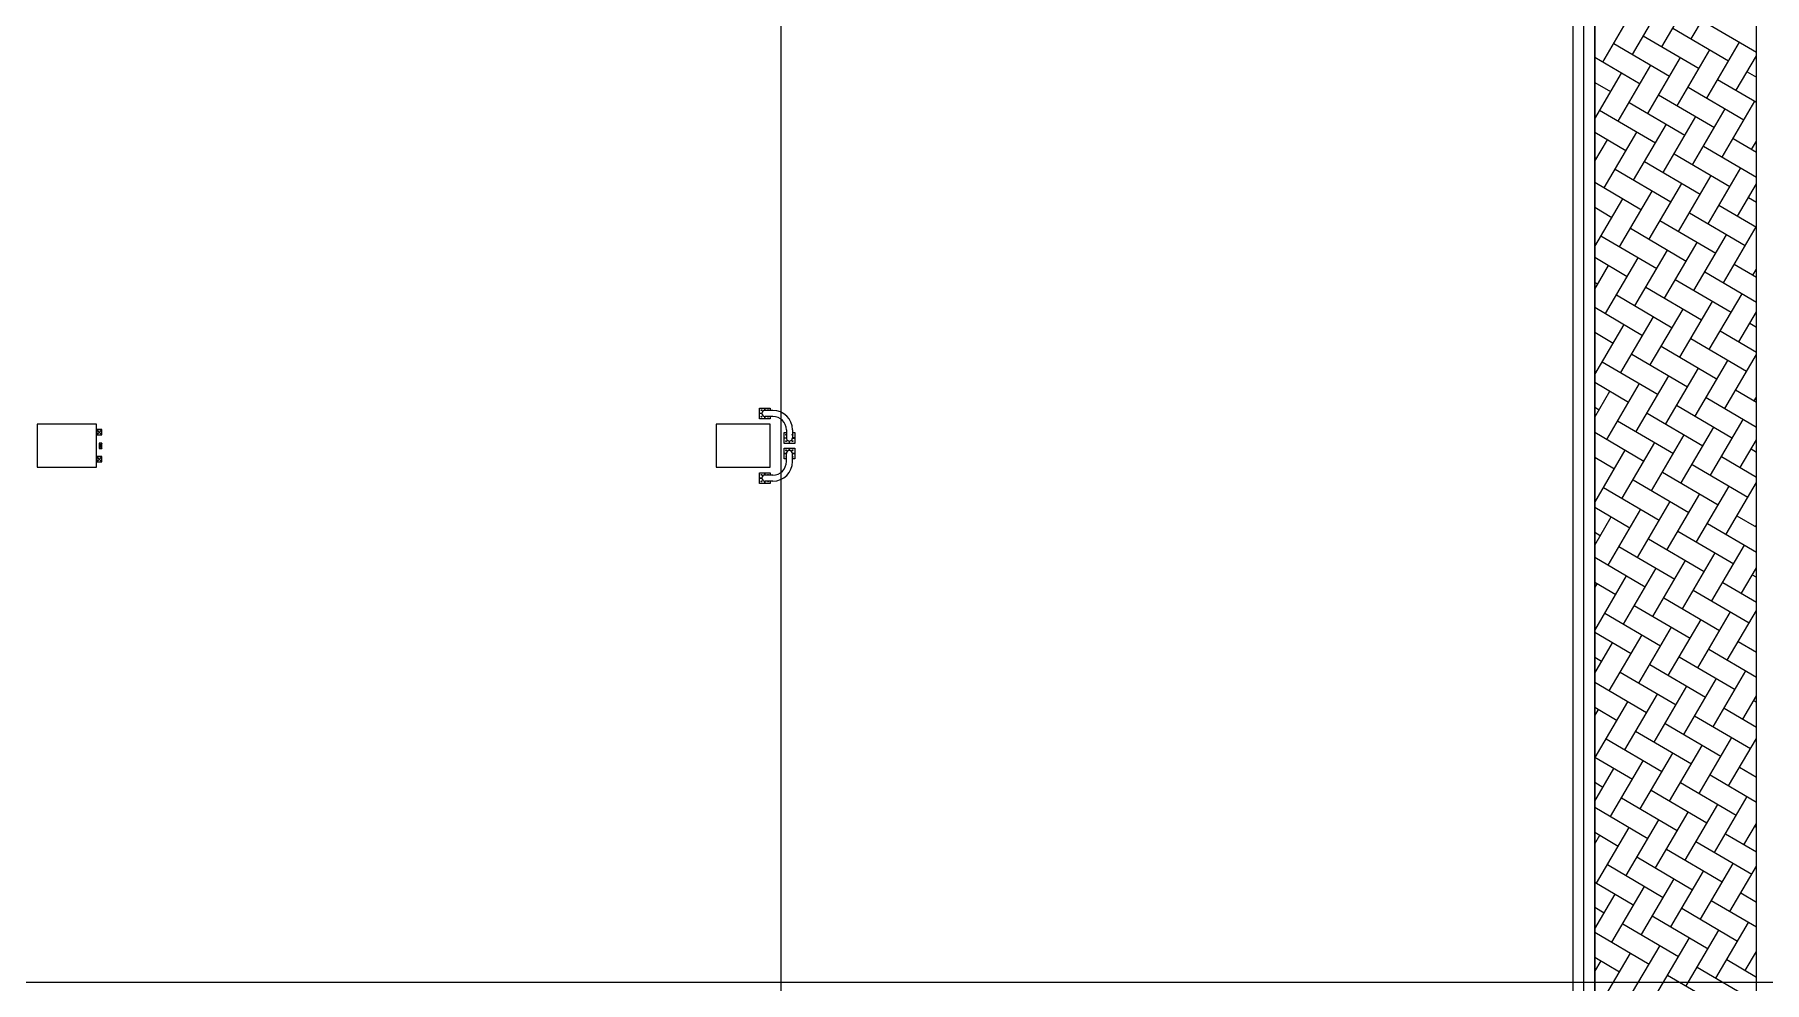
# Model space of a CAD drawing. Header units: millimetres. Extents: x 0 to 356400, y 0 to 68257.
# Drawn here: x 289130 to 290414, y 5400 to 6103 of the extents above; entities that cross this region are included whole.
import ezdxf

# ---------------------------------------------------------------- set-up
doc = ezdxf.new("R2010")
doc.units = ezdxf.units.MM
doc.header["$LTSCALE"] = 75
doc.layers.add('8', color=8, linetype='Continuous')
doc.layers.add('G(그리드1)', color=185, linetype='Continuous', plot=False)

# ---------------------------------------------------------------- blocks, each defined once
blk = doc.blocks.new('G$C7369CDF7')
at = {"layer": '8'}
for p, q in [((94630, 76150), (9330, 76150)), ((94630, 76150), (9330, 76150)), ((31340, 75146), (31929, 76150)), ((32637, 75776), (32000, 76150)), ((32292, 75979), (32393, 76150)), ((32435, 75431), (32856, 76150)), ((33875, 75515), (32840, 76122)), ((33530, 75717), (33784, 76150)), ((33732, 76062), (33582, 76150)), ((33673, 75170), (34247, 76150)), ((34970, 75800), (34373, 76150)), ((34624, 76003), (34711, 76150)), ((34767, 75455), (35174, 76150)), ((36207, 75539), (35172, 76146)), ((35862, 75741), (36102, 76150)), ((36064, 76086), (35955, 76150)), ((36005, 75194), (36565, 76150)), ((37302, 75824), (36746, 76150)), ((36957, 76027), (37029, 76150)), ((37100, 75479), (37493, 76150)), ((38539, 75563), (37537, 76150)), ((38194, 75765), (38420, 76150)), ((38397, 76110), (38328, 76150)), ((38337, 75218), (38884, 76150)), ((39634, 75848), (39120, 76150)), ((39289, 76051), (39347, 76150)), ((39432, 75503), (39811, 76150)), ((40872, 75587), (39911, 76150)), ((40527, 75789), (40738, 76150)), ((40669, 75242), (41202, 76150)), ((40729, 76134), (40702, 76150)), ((41966, 75872), (41493, 76150)), ((41621, 76075), (41665, 76150)), ((41764, 75527), (42129, 76150)), ((43204, 75611), (42284, 76150)), ((42859, 75813), (43056, 76150)), ((43002, 75266), (43520, 76150)), ((44299, 75896), (43866, 76150)), ((43954, 76099), (43984, 76150)), ((44096, 75551), (44447, 76150)), ((45536, 75635), (44657, 76150)), ((45191, 75837), (45375, 76150)), ((45334, 75290), (45838, 76150)), ((46631, 75920), (46239, 76150)), ((46286, 76123), (46302, 76150)), ((46429, 75575), (46765, 76150)), ((47868, 75659), (47030, 76150)), ((47523, 75861), (47693, 76150)), ((47666, 75314), (48156, 76150)), ((48963, 75944), (48612, 76150)), ((48618, 76147), (48620, 76150)), ((48761, 75599), (49084, 76150)), ((48904, 75052), (49510, 76087)), ((32780, 75229), (31745, 75836)), ((32578, 74884), (33185, 75919)), ((35112, 75253), (34077, 75860)), ((34910, 74908), (35517, 75943)), ((37445, 75277), (36409, 75884)), ((37242, 74932), (37849, 75967)), ((39777, 75301), (38742, 75908)), ((39575, 74956), (40181, 75991)), ((42109, 75325), (41074, 75932)), ((41907, 74980), (42514, 76015)), ((44441, 75349), (43406, 75956)), ((44239, 75004), (44846, 76039)), ((45477, 74742), (46084, 75777)), ((46774, 75373), (45738, 75980)), ((46571, 75028), (47178, 76063)), ((47809, 74766), (48416, 75801)), ((49106, 75397), (48071, 76004)), ((31685, 74943), (30650, 75550)), ((31483, 74598), (32090, 75634)), ((34018, 74967), (32982, 75574)), ((33815, 74622), (34422, 75658)), ((36350, 74991), (35315, 75598)), ((36148, 74646), (36754, 75682)), ((38682, 75015), (37647, 75622)), ((38480, 74670), (39087, 75706)), ((39718, 74409), (40324, 75444)), ((41014, 75039), (39979, 75646)), ((40812, 74694), (41419, 75730)), ((42050, 74433), (42657, 75468)), ((43347, 75063), (42311, 75670)), ((43144, 74718), (43751, 75754)), ((44382, 74457), (44989, 75492)), ((45679, 75087), (44644, 75694)), ((46714, 74481), (47321, 75516)), ((48011, 75111), (46976, 75718)), ((49249, 74850), (48214, 75456)), ((49047, 74504), (49653, 75540)), ((32923, 74682), (31888, 75289)), ((32721, 74337), (33328, 75372)), ((35255, 74706), (34220, 75313)), ((35053, 74361), (35660, 75396)), ((36291, 74099), (36897, 75134)), ((37588, 74730), (36552, 75337)), ((37385, 74385), (37992, 75420)), ((38623, 74123), (39230, 75158)), ((39920, 74754), (38884, 75360)), ((40955, 74147), (41562, 75182)), ((42252, 74778), (41217, 75384)), ((43490, 74516), (42454, 75123)), ((43287, 74171), (43894, 75206)), ((44584, 74802), (43549, 75408)), ((45822, 74540), (44787, 75147)), ((45620, 74195), (46226, 75230)), ((46917, 74826), (45881, 75432)), ((48154, 74564), (47119, 75171)), ((47952, 74219), (48559, 75254)), ((31828, 74396), (30793, 75003)), ((31626, 74051), (32233, 75086)), ((32864, 73789), (33470, 74825)), ((34161, 74420), (33125, 75027)), ((33958, 74075), (34565, 75110)), ((35196, 73813), (35803, 74849)), ((36493, 74444), (35458, 75051)), ((37528, 73837), (38135, 74873)), ((38825, 74468), (37790, 75075)), ((40063, 74206), (39027, 74813)), ((39860, 73861), (40467, 74897)), ((41157, 74492), (40122, 75099)), ((42395, 74230), (41360, 74837)), ((42193, 73885), (42799, 74920)), ((44727, 74254), (43692, 74861)), ((44525, 73909), (45132, 74944)), ((47059, 74278), (46024, 74885)), ((46857, 73933), (47464, 74968)), ((49392, 74302), (48356, 74909)), ((31769, 73504), (32376, 74539)), ((33066, 74134), (32031, 74741)), ((34303, 73873), (33268, 74480)), ((34101, 73528), (34708, 74563)), ((35398, 74158), (34363, 74765)), ((36636, 73897), (35600, 74503)), ((36433, 73552), (37040, 74587)), ((37730, 74182), (36695, 74789)), ((38968, 73921), (37933, 74527)), ((38766, 73576), (39372, 74611)), ((41300, 73945), (40265, 74551)), ((41098, 73600), (41705, 74635)), ((43632, 73969), (42597, 74575)), ((43430, 73624), (44037, 74659)), ((45965, 73993), (44929, 74599)), ((45762, 73647), (46369, 74683)), ((48297, 74017), (47262, 74623)), ((48095, 73671), (48701, 74707)), ((31971, 73849), (30936, 74456)), ((33209, 73587), (32173, 74194)), ((33006, 73242), (33613, 74277)), ((35541, 73611), (34506, 74218)), ((35339, 73266), (35945, 74301)), ((37873, 73635), (36838, 74242)), ((37671, 73290), (38278, 74325)), ((40205, 73659), (39170, 74266)), ((40003, 73314), (40610, 74349)), ((42538, 73683), (41502, 74290)), ((42335, 73338), (42942, 74373)), ((44870, 73707), (43835, 74314)), ((44668, 73362), (45274, 74397)), ((47202, 73731), (46167, 74338)), ((47000, 73386), (47607, 74421)), ((48253, 73150), (48844, 74159)), ((49534, 73755), (48499, 74362)), ((32114, 73301), (31079, 73908)), ((32025, 73150), (32518, 73992)), ((34446, 73325), (33411, 73932)), ((34343, 73150), (34851, 74016)), ((36778, 73349), (35743, 73956)), ((36662, 73150), (37183, 74040)), ((39111, 73373), (38075, 73980)), ((38980, 73150), (39515, 74063)), ((41443, 73397), (40408, 74004)), ((41298, 73150), (41848, 74087)), ((43775, 73421), (42740, 74028)), ((43616, 73150), (44180, 74111)), ((45007, 73150), (45417, 73850)), ((46107, 73445), (45072, 74052)), ((45934, 73150), (46512, 74135)), ((47325, 73150), (47750, 73874)), ((48440, 73469), (47404, 74076)), ((33163, 73150), (32316, 73646)), ((33416, 73150), (33756, 73730)), ((35536, 73150), (34648, 73670)), ((35734, 73150), (36088, 73754)), ((37910, 73150), (36981, 73694)), ((38053, 73150), (38421, 73778)), ((40283, 73150), (39313, 73718)), ((39443, 73150), (39658, 73516)), ((40371, 73150), (40753, 73802)), ((42656, 73150), (41645, 73742)), ((41762, 73150), (41990, 73540)), ((42689, 73150), (43085, 73826)), ((45013, 73160), (43977, 73766)), ((44080, 73150), (44323, 73564)), ((47345, 73184), (46310, 73790)), ((46398, 73150), (46655, 73588)), ((48193, 73150), (47547, 73529)), ((49677, 73208), (48642, 73814)), ((48716, 73150), (48987, 73612)), ((32489, 73150), (32661, 73444)), ((33954, 73150), (33554, 73385)), ((34807, 73150), (34994, 73468)), ((36328, 73150), (35886, 73409)), ((36198, 73150), (36231, 73207)), ((37125, 73150), (37326, 73492)), ((38701, 73150), (38218, 73433)), ((38516, 73150), (38563, 73230)), ((41074, 73150), (40551, 73457)), ((40834, 73150), (40896, 73254)), ((41865, 73150), (41788, 73195)), ((43447, 73150), (42883, 73481)), ((43153, 73150), (43228, 73278)), ((44238, 73150), (44120, 73219)), ((45820, 73150), (45215, 73505)), ((45471, 73150), (45560, 73302)), ((46611, 73150), (46453, 73243)), ((47789, 73150), (47892, 73326)), ((48984, 73150), (48785, 73267)), ((97230, 73150), (6530, 73150)), ((6530, 73150), (97074, 73150)), ((97030, 72950), (6530, 72950)), ((6830, 73150), (94630, 73150)), ((33880, 73150), (33899, 73183)), ((39492, 73150), (39456, 73171)), ((96830, 72750), (29430, 72750)), ((38936, 58262), (39086, 58262)), ((38936, 58150), (39086, 58150)), ((38986, 58262), (38986, 58306)), ((38986, 58306), (39186, 58306)), ((38986, 58106), (38986, 58150)), ((39186, 58106), (38986, 58106)), ((39084, 58302), (39084, 58262)), ((39088, 58302), (39084, 58302)), ((39084, 58110), (39084, 58150)), ((39088, 58110), (39084, 58110)), ((39088, 58262), (39088, 58302)), ((39088, 58150), (39088, 58110)), ((39182, 58208), (39142, 58208)), ((39142, 58204), (39182, 58204)), ((39182, 58204), (39182, 58208)), ((39186, 58306), (39186, 58106)), ((39274, 58106), (39274, 58306)), ((39274, 58306), (39474, 58306)), ((39474, 58106), (39274, 58106)), ((39278, 58204), (39278, 58208)), ((39278, 58208), (39318, 58208)), ((39318, 58204), (39278, 58204)), ((39372, 58302), (39376, 58302)), ((39372, 58262), (39372, 58302)), ((39372, 58150), (39372, 58110)), ((39372, 58110), (39376, 58110)), ((39524, 58262), (39374, 58262)), ((39524, 58150), (39374, 58150)), ((39376, 58302), (39376, 58262)), ((39376, 58110), (39376, 58150)), ((39474, 58306), (39474, 58262)), ((39474, 58150), (39474, 58106)), ((21630, 58050), (97030, 58050)), ((38530, 57650), (38530, 57850)), ((38530, 57850), (38574, 57850)), ((38574, 57900), (38574, 57750)), ((38686, 57900), (38686, 57750)), ((38686, 57850), (38730, 57850)), ((38730, 57850), (38730, 57650)), ((39630, 57850), (38830, 57850)), ((38830, 57850), (38830, 56850)), ((39630, 56850), (39630, 57850)), ((39730, 57650), (39730, 57850)), ((39730, 57850), (39774, 57850)), ((39774, 57900), (39774, 57750)), ((39886, 57900), (39886, 57750)), ((39886, 57850), (39930, 57850)), ((39930, 57850), (39930, 57650)), ((38730, 57650), (38530, 57650)), ((38534, 57752), (38574, 57752)), ((38534, 57748), (38534, 57752)), ((38574, 57748), (38534, 57748)), ((38628, 57654), (38628, 57694)), ((38632, 57654), (38628, 57654)), ((38632, 57694), (38632, 57654)), ((38726, 57752), (38686, 57752)), ((38686, 57748), (38726, 57748)), ((38726, 57748), (38726, 57752)), ((39930, 57650), (39730, 57650)), ((39734, 57748), (39734, 57752)), ((39734, 57752), (39774, 57752)), ((39774, 57748), (39734, 57748)), ((39828, 57694), (39828, 57654)), ((39828, 57654), (39832, 57654)), ((39832, 57654), (39832, 57694)), ((39926, 57752), (39886, 57752)), ((39886, 57748), (39926, 57748)), ((39926, 57748), (39926, 57752)), ((38830, 56850), (39630, 56850)), ((39630, 45350), (38830, 45350)), ((38830, 45350), (38830, 44250)), ((39030, 45450), (38930, 45450)), ((38930, 45450), (38930, 45350)), ((38930, 45350), (39030, 45350)), ((38933, 45352), (39028, 45448)), ((38933, 45448), (39028, 45352)), ((39028, 45448), (38933, 45448)), ((38933, 45448), (38933, 45352)), ((38933, 45352), (39028, 45352)), ((39028, 45352), (39028, 45448)), ((39030, 45350), (39030, 45450)), ((39280, 45450, -103000), (39180, 45450, -103000)), ((39180, 45450, -103000), (39180, 45400, -103000)), ((39180, 45400, -103000), (39280, 45400, -103000)), ((39183, 45402, -103000), (39278, 45448, -103000)), ((39183, 45448, -103000), (39278, 45402, -103000)), ((39278, 45448, -103000), (39183, 45448, -103000)), ((39183, 45448, -103000), (39183, 45402, -103000)), ((39183, 45402, -103000), (39278, 45402, -103000)), ((39278, 45402, -103000), (39278, 45448, -103000)), ((39280, 45400, -103000), (39280, 45450, -103000)), ((39530, 45450), (39430, 45450)), ((39430, 45450), (39430, 45350)), ((39430, 45350), (39530, 45350)), ((39433, 45352), (39528, 45448)), ((39433, 45448), (39528, 45352)), ((39528, 45448), (39433, 45448)), ((39433, 45448), (39433, 45352)), ((39433, 45352), (39528, 45352)), ((39528, 45352), (39528, 45448)), ((39530, 45350), (39530, 45450)), ((39630, 44250), (39630, 45350)), ((38830, 44250), (39630, 44250))]:
    blk.add_line(p, q, dxfattribs=at)
for centre in [(39026, 58266), (39026, 58146), (39146, 58266), (39146, 58146), (39314, 58266), (39314, 58146), (39770, 57810), (39890, 57810), (38570, 57690), (38690, 57690), (39770, 57690), (39890, 57690)]:
    blk.add_circle(centre, 8, dxfattribs=at)
for centre, radius, start, end in [((38936, 57900), 362, 90, 180), ((38936, 57900), 250, 90, 180), ((39086, 58206), 56, 270, 90), ((39374, 58206), 56, 90, 270), ((39434, 58266), 8, 330, 210), ((39434, 58146), 8, 150, 30), ((39524, 57900), 362, 0, 90), ((39524, 57900), 250, 0, 90), ((38570, 57810), 8, 60, 300), ((38690, 57810), 8, 240, 120), ((38630, 57750), 56, 180, 0), ((39830, 57750), 56, 180, 0)]:
    blk.add_arc(centre, radius, start, end, dxfattribs=at)

msp = doc.modelspace()

# ---------------------------------------------------------------- linework, layer by layer
at = {"layer": 'G(그리드1)'}
msp.add_lwpolyline([(299725, 58100), (279425, 58100), (279425, 5400), (299725, 5400)], close=True, dxfattribs=at)

# ---------------------------------------------------------------- block references
at = {"xscale": 0.04000000000000001, "yscale": 0.04000000000000001, "zscale": 0.04000000000000001, "rotation": 270}
msp.add_blockref('G$C7369CDF7', (287362.2, 7367.1), dxfattribs=at)

doc.saveas('drawing.dxf')
